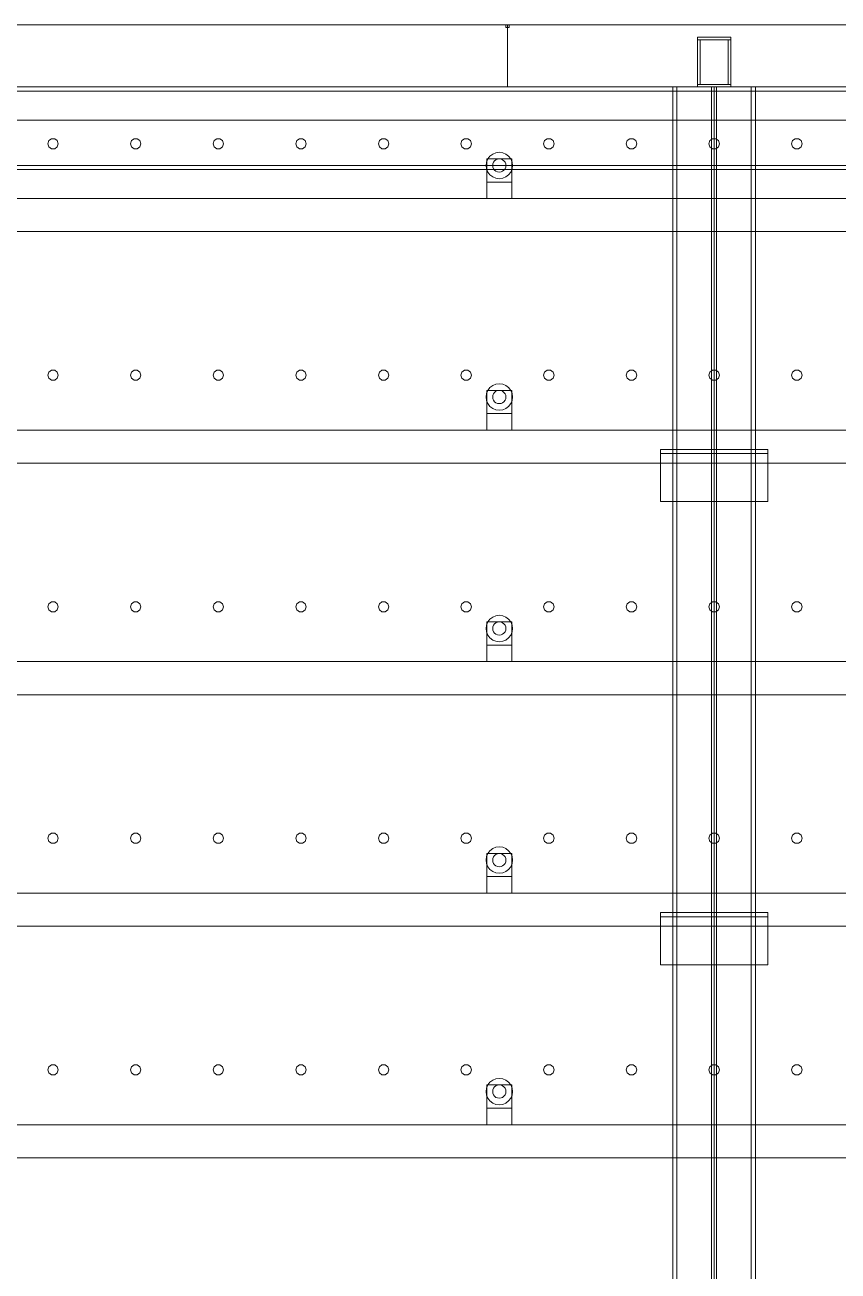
# Model space of a CAD drawing. Header units: millimetres. Extents: x -1970 to 59977, y -50268 to 6837.
# Drawn here: x 47005 to 47989, y 1493 to 3000 of the extents above; entities that cross this region are included whole.
import ezdxf

# ---------------------------------------------------------------- set-up
doc = ezdxf.new("R2010")
doc.units = ezdxf.units.MM
doc.layers.add('lateral_secador', color=7, linetype='Continuous', lineweight=0)

msp = doc.modelspace()

# ---------------------------------------------------------------- linework, layer by layer
at = {"layer": 'lateral_secador'}
for p, q in [((46589.253, 3000), (47589.253, 3000)), ((47587.253, 3000), (47591.253, 3000)), ((47587.253, 3000), (47587.253, 2997)), ((47589.253, 2925), (47589.253, 3000)), ((47589.253, 3000), (48589.253, 3000)), ((47591.253, 2997), (47591.253, 3000)), ((47587.253, 2997), (47591.253, 2997)), ((47819.253, 2985), (47859.253, 2985)), ((47819.253, 2985), (47819.253, 2982)), ((47859.253, 2982), (47859.253, 2985)), ((47819.253, 2982), (47859.253, 2982)), ((47819.253, 2982), (47822.253, 2982)), ((47819.253, 2982), (47819.253, 2928)), ((47822.253, 2928), (47822.253, 2982)), ((47856.253, 2982), (47859.253, 2982)), ((47856.253, 2982), (47856.253, 2928)), ((47859.253, 2928), (47859.253, 2982)), ((38839.253, 2925), (58839.253, 2925)), ((46589.253, 2925), (47589.253, 2925)), ((46839.253, 2925), (47839.253, 2925)), ((47589.253, 2925), (48589.253, 2925)), ((47789.253, 2925), (47889.253, 2925)), ((47789.253, 2925), (47789.253, 20)), ((47789.253, 2925), (47794.253, 2925)), ((47794.253, 20), (47794.253, 2925)), ((47819.253, 2928), (47859.253, 2928)), ((47819.253, 2928), (47819.253, 2925)), ((47819.253, 2928), (47822.253, 2928)), ((47819.253, 2925), (47859.253, 2925)), ((47836.253, 2925), (47842.253, 2925)), ((47836.253, 2925), (47836.253, 60)), ((47839.253, 0), (47839.253, 2925)), ((47839.253, 2925), (48614.253, 2925)), ((47842.253, 60), (47842.253, 2925)), ((47856.253, 2928), (47859.253, 2928)), ((47859.253, 2925), (47859.253, 2928)), ((47884.253, 2925), (47889.253, 2925)), ((47884.253, 2925), (47884.253, 20)), ((47889.253, 20), (47889.253, 2925)), ((38839.253, 2920), (58839.253, 2920)), ((38839.253, 2885), (58839.253, 2885)), ((47034.116, 2860.082), (47032.903, 2856.35)), ((47032.903, 2856.35), (47034.116, 2852.618)), ((47037.291, 2862.389), (47034.116, 2860.082)), ((47034.116, 2852.618), (47037.291, 2850.311)), ((47041.215, 2862.389), (47037.291, 2862.389)), ((47037.291, 2850.311), (47041.215, 2850.311)), ((47044.39, 2860.082), (47041.215, 2862.389)), ((47041.215, 2850.311), (47044.39, 2852.618)), ((47045.603, 2856.35), (47044.39, 2860.082)), ((47044.39, 2852.618), (47045.603, 2856.35)), ((47134.116, 2860.082), (47132.903, 2856.35)), ((47132.903, 2856.35), (47134.116, 2852.618)), ((47137.291, 2862.389), (47134.116, 2860.082)), ((47134.116, 2852.618), (47137.291, 2850.311)), ((47141.215, 2862.389), (47137.291, 2862.389)), ((47137.291, 2850.311), (47141.215, 2850.311)), ((47144.39, 2860.082), (47141.215, 2862.389)), ((47141.215, 2850.311), (47144.39, 2852.618)), ((47145.603, 2856.35), (47144.39, 2860.082)), ((47144.39, 2852.618), (47145.603, 2856.35)), ((47234.116, 2860.082), (47232.903, 2856.35)), ((47232.903, 2856.35), (47234.116, 2852.618)), ((47237.291, 2862.389), (47234.116, 2860.082)), ((47234.116, 2852.618), (47237.291, 2850.311)), ((47241.215, 2862.389), (47237.291, 2862.389)), ((47237.291, 2850.311), (47241.215, 2850.311)), ((47244.39, 2860.082), (47241.215, 2862.389)), ((47241.215, 2850.311), (47244.39, 2852.618)), ((47245.603, 2856.35), (47244.39, 2860.082)), ((47244.39, 2852.618), (47245.603, 2856.35)), ((47334.116, 2860.082), (47332.903, 2856.35)), ((47332.903, 2856.35), (47334.116, 2852.618)), ((47337.291, 2862.389), (47334.116, 2860.082)), ((47334.116, 2852.618), (47337.291, 2850.311)), ((47341.215, 2862.389), (47337.291, 2862.389)), ((47337.291, 2850.311), (47341.215, 2850.311)), ((47344.39, 2860.082), (47341.215, 2862.389)), ((47341.215, 2850.311), (47344.39, 2852.618)), ((47345.603, 2856.35), (47344.39, 2860.082)), ((47344.39, 2852.618), (47345.603, 2856.35)), ((47434.116, 2860.082), (47432.903, 2856.35)), ((47432.903, 2856.35), (47434.116, 2852.618)), ((47437.291, 2862.389), (47434.116, 2860.082)), ((47434.116, 2852.618), (47437.291, 2850.311)), ((47441.215, 2862.389), (47437.291, 2862.389)), ((47437.291, 2850.311), (47441.215, 2850.311)), ((47444.39, 2860.082), (47441.215, 2862.389)), ((47441.215, 2850.311), (47444.39, 2852.618)), ((47445.603, 2856.35), (47444.39, 2860.082)), ((47444.39, 2852.618), (47445.603, 2856.35)), ((47534.116, 2860.082), (47532.903, 2856.35)), ((47532.903, 2856.35), (47534.116, 2852.618)), ((47537.291, 2862.389), (47534.116, 2860.082)), ((47534.116, 2852.618), (47537.291, 2850.311)), ((47541.215, 2862.389), (47537.291, 2862.389)), ((47537.291, 2850.311), (47541.215, 2850.311)), ((47544.39, 2860.082), (47541.215, 2862.389)), ((47541.215, 2850.311), (47544.39, 2852.618)), ((47545.603, 2856.35), (47544.39, 2860.082)), ((47544.39, 2852.618), (47545.603, 2856.35)), ((47634.116, 2860.082), (47632.903, 2856.35)), ((47632.903, 2856.35), (47634.116, 2852.618)), ((47637.291, 2862.389), (47634.116, 2860.082)), ((47634.116, 2852.618), (47637.291, 2850.311)), ((47641.215, 2862.389), (47637.291, 2862.389)), ((47637.291, 2850.311), (47641.215, 2850.311)), ((47644.39, 2860.082), (47641.215, 2862.389)), ((47641.215, 2850.311), (47644.39, 2852.618)), ((47645.603, 2856.35), (47644.39, 2860.082)), ((47644.39, 2852.618), (47645.603, 2856.35)), ((47734.116, 2860.082), (47732.903, 2856.35)), ((47732.903, 2856.35), (47734.116, 2852.618)), ((47737.291, 2862.389), (47734.116, 2860.082)), ((47734.116, 2852.618), (47737.291, 2850.311)), ((47741.215, 2862.389), (47737.291, 2862.389)), ((47737.291, 2850.311), (47741.215, 2850.311)), ((47744.39, 2860.082), (47741.215, 2862.389)), ((47741.215, 2850.311), (47744.39, 2852.618)), ((47745.603, 2856.35), (47744.39, 2860.082)), ((47744.39, 2852.618), (47745.603, 2856.35)), ((47834.116, 2860.082), (47832.903, 2856.35)), ((47832.903, 2856.35), (47834.116, 2852.618)), ((47837.291, 2862.389), (47834.116, 2860.082)), ((47834.116, 2852.618), (47837.291, 2850.311)), ((47841.215, 2862.389), (47837.291, 2862.389)), ((47837.291, 2850.311), (47841.215, 2850.311)), ((47844.39, 2860.082), (47841.215, 2862.389)), ((47841.215, 2850.311), (47844.39, 2852.618)), ((47845.603, 2856.35), (47844.39, 2860.082)), ((47844.39, 2852.618), (47845.603, 2856.35)), ((47934.116, 2860.082), (47932.903, 2856.35)), ((47932.903, 2856.35), (47934.116, 2852.618)), ((47937.291, 2862.389), (47934.116, 2860.082)), ((47934.116, 2852.618), (47937.291, 2850.311)), ((47941.215, 2862.389), (47937.291, 2862.389)), ((47937.291, 2850.311), (47941.215, 2850.311)), ((47944.39, 2860.082), (47941.215, 2862.389)), ((47941.215, 2850.311), (47944.39, 2852.618)), ((47945.603, 2856.35), (47944.39, 2860.082)), ((47944.39, 2852.618), (47945.603, 2856.35)), ((47563.798, 2834.141), (47563.253, 2830)), ((47565.397, 2838), (47563.798, 2834.141)), ((47564.253, 2838), (47594.253, 2838)), ((47564.253, 2838), (47564.253, 2810)), ((47567.939, 2841.314), (47565.397, 2838)), ((47571.253, 2843.856), (47567.939, 2841.314)), ((47575.112, 2845.455), (47571.253, 2843.856)), ((47572.325, 2834), (47571.526, 2832.071)), ((47573.596, 2835.657), (47572.325, 2834)), ((47575.253, 2836.928), (47573.596, 2835.657)), ((47579.253, 2846), (47575.112, 2845.455)), ((47577.182, 2837.727), (47575.253, 2836.928)), ((47579.253, 2838), (47577.182, 2837.727)), ((47583.394, 2845.455), (47579.253, 2846)), ((47581.324, 2837.727), (47579.253, 2838)), ((47583.253, 2836.928), (47581.324, 2837.727)), ((47584.91, 2835.657), (47583.253, 2836.928)), ((47587.253, 2843.856), (47583.394, 2845.455)), ((47586.181, 2834), (47584.91, 2835.657)), ((47586.98, 2832.071), (47586.181, 2834)), ((47590.567, 2841.314), (47587.253, 2843.856)), ((47593.109, 2838), (47590.567, 2841.314)), ((47594.708, 2834.141), (47593.109, 2838)), ((47594.253, 2810), (47594.253, 2838)), ((47595.253, 2830), (47594.708, 2834.141)), ((38839.253, 2830), (58839.253, 2830)), ((38839.253, 2825), (58839.253, 2825)), ((47563.253, 2830), (47563.798, 2825.859)), ((47563.798, 2825.859), (47565.397, 2822)), ((47565.397, 2822), (47567.939, 2818.686)), ((47567.939, 2818.686), (47571.253, 2816.144)), ((47571.526, 2832.071), (47571.253, 2830)), ((47571.253, 2830), (47571.526, 2827.929)), ((47571.526, 2827.929), (47572.325, 2826)), ((47572.325, 2826), (47573.596, 2824.343)), ((47573.596, 2824.343), (47575.253, 2823.072)), ((47575.253, 2823.072), (47577.182, 2822.273)), ((47577.182, 2822.273), (47579.253, 2822)), ((47579.253, 2822), (47581.324, 2822.273)), ((47581.324, 2822.273), (47583.253, 2823.072)), ((47583.253, 2823.072), (47584.91, 2824.343)), ((47584.91, 2824.343), (47586.181, 2826)), ((47586.181, 2826), (47586.98, 2827.929)), ((47587.253, 2830), (47586.98, 2832.071)), ((47586.98, 2827.929), (47587.253, 2830)), ((47587.253, 2816.144), (47590.567, 2818.686)), ((47590.567, 2818.686), (47593.109, 2822)), ((47593.109, 2822), (47594.708, 2825.859)), ((47594.708, 2825.859), (47595.253, 2830)), ((47564.253, 2810), (47594.253, 2810)), ((47564.253, 2810), (47564.253, 2790)), ((47571.253, 2816.144), (47575.112, 2814.545)), ((47575.112, 2814.545), (47579.253, 2814)), ((47579.253, 2814), (47583.394, 2814.545)), ((47583.394, 2814.545), (47587.253, 2816.144)), ((47594.253, 2790), (47594.253, 2810)), ((39189.253, 2790), (58489.253, 2790)), ((47564.253, 2790), (47594.253, 2790)), ((39189.253, 2750), (58489.253, 2750)), ((47034.116, 2580.082), (47032.903, 2576.35)), ((47037.291, 2582.389), (47034.116, 2580.082)), ((47041.215, 2582.389), (47037.291, 2582.389)), ((47044.39, 2580.082), (47041.215, 2582.389)), ((47045.603, 2576.35), (47044.39, 2580.082)), ((47134.116, 2580.082), (47132.903, 2576.35)), ((47137.291, 2582.389), (47134.116, 2580.082)), ((47141.215, 2582.389), (47137.291, 2582.389)), ((47144.39, 2580.082), (47141.215, 2582.389)), ((47145.603, 2576.35), (47144.39, 2580.082)), ((47234.116, 2580.082), (47232.903, 2576.35)), ((47237.291, 2582.389), (47234.116, 2580.082)), ((47241.215, 2582.389), (47237.291, 2582.389)), ((47244.39, 2580.082), (47241.215, 2582.389)), ((47245.603, 2576.35), (47244.39, 2580.082)), ((47334.116, 2580.082), (47332.903, 2576.35)), ((47337.291, 2582.389), (47334.116, 2580.082)), ((47341.215, 2582.389), (47337.291, 2582.389)), ((47344.39, 2580.082), (47341.215, 2582.389)), ((47345.603, 2576.35), (47344.39, 2580.082)), ((47434.116, 2580.082), (47432.903, 2576.35)), ((47437.291, 2582.389), (47434.116, 2580.082)), ((47441.215, 2582.389), (47437.291, 2582.389)), ((47444.39, 2580.082), (47441.215, 2582.389)), ((47445.603, 2576.35), (47444.39, 2580.082)), ((47534.116, 2580.082), (47532.903, 2576.35)), ((47537.291, 2582.389), (47534.116, 2580.082)), ((47541.215, 2582.389), (47537.291, 2582.389)), ((47544.39, 2580.082), (47541.215, 2582.389)), ((47545.603, 2576.35), (47544.39, 2580.082)), ((47634.116, 2580.082), (47632.903, 2576.35)), ((47637.291, 2582.389), (47634.116, 2580.082)), ((47641.215, 2582.389), (47637.291, 2582.389)), ((47644.39, 2580.082), (47641.215, 2582.389)), ((47645.603, 2576.35), (47644.39, 2580.082)), ((47734.116, 2580.082), (47732.903, 2576.35)), ((47737.291, 2582.389), (47734.116, 2580.082)), ((47741.215, 2582.389), (47737.291, 2582.389)), ((47744.39, 2580.082), (47741.215, 2582.389)), ((47745.603, 2576.35), (47744.39, 2580.082)), ((47834.116, 2580.082), (47832.903, 2576.35)), ((47837.291, 2582.389), (47834.116, 2580.082)), ((47841.215, 2582.389), (47837.291, 2582.389)), ((47844.39, 2580.082), (47841.215, 2582.389)), ((47845.603, 2576.35), (47844.39, 2580.082)), ((47934.116, 2580.082), (47932.903, 2576.35)), ((47937.291, 2582.389), (47934.116, 2580.082)), ((47941.215, 2582.389), (47937.291, 2582.389)), ((47944.39, 2580.082), (47941.215, 2582.389)), ((47945.603, 2576.35), (47944.39, 2580.082)), ((47032.903, 2576.35), (47034.116, 2572.618)), ((47034.116, 2572.618), (47037.291, 2570.311)), ((47037.291, 2570.311), (47041.215, 2570.311)), ((47041.215, 2570.311), (47044.39, 2572.618)), ((47044.39, 2572.618), (47045.603, 2576.35)), ((47132.903, 2576.35), (47134.116, 2572.618)), ((47134.116, 2572.618), (47137.291, 2570.311)), ((47137.291, 2570.311), (47141.215, 2570.311)), ((47141.215, 2570.311), (47144.39, 2572.618)), ((47144.39, 2572.618), (47145.603, 2576.35)), ((47232.903, 2576.35), (47234.116, 2572.618)), ((47234.116, 2572.618), (47237.291, 2570.311)), ((47237.291, 2570.311), (47241.215, 2570.311)), ((47241.215, 2570.311), (47244.39, 2572.618)), ((47244.39, 2572.618), (47245.603, 2576.35)), ((47332.903, 2576.35), (47334.116, 2572.618)), ((47334.116, 2572.618), (47337.291, 2570.311)), ((47337.291, 2570.311), (47341.215, 2570.311)), ((47341.215, 2570.311), (47344.39, 2572.618)), ((47344.39, 2572.618), (47345.603, 2576.35)), ((47432.903, 2576.35), (47434.116, 2572.618)), ((47434.116, 2572.618), (47437.291, 2570.311)), ((47437.291, 2570.311), (47441.215, 2570.311)), ((47441.215, 2570.311), (47444.39, 2572.618)), ((47444.39, 2572.618), (47445.603, 2576.35)), ((47532.903, 2576.35), (47534.116, 2572.618)), ((47534.116, 2572.618), (47537.291, 2570.311)), ((47537.291, 2570.311), (47541.215, 2570.311)), ((47541.215, 2570.311), (47544.39, 2572.618)), ((47544.39, 2572.618), (47545.603, 2576.35)), ((47571.253, 2563.856), (47567.939, 2561.314)), ((47575.112, 2565.455), (47571.253, 2563.856)), ((47579.253, 2566), (47575.112, 2565.455)), ((47583.394, 2565.455), (47579.253, 2566)), ((47587.253, 2563.856), (47583.394, 2565.455)), ((47590.567, 2561.314), (47587.253, 2563.856)), ((47632.903, 2576.35), (47634.116, 2572.618)), ((47634.116, 2572.618), (47637.291, 2570.311)), ((47637.291, 2570.311), (47641.215, 2570.311)), ((47641.215, 2570.311), (47644.39, 2572.618)), ((47644.39, 2572.618), (47645.603, 2576.35)), ((47732.903, 2576.35), (47734.116, 2572.618)), ((47734.116, 2572.618), (47737.291, 2570.311)), ((47737.291, 2570.311), (47741.215, 2570.311)), ((47741.215, 2570.311), (47744.39, 2572.618)), ((47744.39, 2572.618), (47745.603, 2576.35)), ((47832.903, 2576.35), (47834.116, 2572.618)), ((47834.116, 2572.618), (47837.291, 2570.311)), ((47837.291, 2570.311), (47841.215, 2570.311)), ((47841.215, 2570.311), (47844.39, 2572.618)), ((47844.39, 2572.618), (47845.603, 2576.35)), ((47932.903, 2576.35), (47934.116, 2572.618)), ((47934.116, 2572.618), (47937.291, 2570.311)), ((47937.291, 2570.311), (47941.215, 2570.311)), ((47941.215, 2570.311), (47944.39, 2572.618)), ((47944.39, 2572.618), (47945.603, 2576.35)), ((47563.798, 2554.141), (47563.253, 2550)), ((47563.253, 2550), (47563.798, 2545.859)), ((47565.397, 2558), (47563.798, 2554.141)), ((47564.253, 2558), (47594.253, 2558)), ((47564.253, 2558), (47564.253, 2530)), ((47567.939, 2561.314), (47565.397, 2558)), ((47571.526, 2552.071), (47571.253, 2550)), ((47571.253, 2550), (47571.526, 2547.929)), ((47572.325, 2554), (47571.526, 2552.071)), ((47571.526, 2547.929), (47572.325, 2546)), ((47573.596, 2555.657), (47572.325, 2554)), ((47575.253, 2556.928), (47573.596, 2555.657)), ((47577.182, 2557.727), (47575.253, 2556.928)), ((47579.253, 2558), (47577.182, 2557.727)), ((47581.324, 2557.727), (47579.253, 2558)), ((47583.253, 2556.928), (47581.324, 2557.727)), ((47584.91, 2555.657), (47583.253, 2556.928)), ((47586.181, 2554), (47584.91, 2555.657)), ((47586.98, 2552.071), (47586.181, 2554)), ((47586.181, 2546), (47586.98, 2547.929)), ((47587.253, 2550), (47586.98, 2552.071)), ((47586.98, 2547.929), (47587.253, 2550)), ((47593.109, 2558), (47590.567, 2561.314)), ((47594.708, 2554.141), (47593.109, 2558)), ((47594.253, 2530), (47594.253, 2558)), ((47595.253, 2550), (47594.708, 2554.141)), ((47594.708, 2545.859), (47595.253, 2550)), ((47563.798, 2545.859), (47565.397, 2542)), ((47565.397, 2542), (47567.939, 2538.686)), ((47567.939, 2538.686), (47571.253, 2536.144)), ((47571.253, 2536.144), (47575.112, 2534.545)), ((47572.325, 2546), (47573.596, 2544.343)), ((47573.596, 2544.343), (47575.253, 2543.072)), ((47575.112, 2534.545), (47579.253, 2534)), ((47575.253, 2543.072), (47577.182, 2542.273)), ((47577.182, 2542.273), (47579.253, 2542)), ((47579.253, 2542), (47581.324, 2542.273)), ((47579.253, 2534), (47583.394, 2534.545)), ((47581.324, 2542.273), (47583.253, 2543.072)), ((47583.253, 2543.072), (47584.91, 2544.343)), ((47583.394, 2534.545), (47587.253, 2536.144)), ((47584.91, 2544.343), (47586.181, 2546)), ((47587.253, 2536.144), (47590.567, 2538.686)), ((47590.567, 2538.686), (47593.109, 2542)), ((47593.109, 2542), (47594.708, 2545.859)), ((47564.253, 2530), (47594.253, 2530)), ((47564.253, 2530), (47564.253, 2510)), ((47594.253, 2510), (47594.253, 2530)), ((39189.253, 2510), (58489.253, 2510)), ((47564.253, 2510), (47594.253, 2510)), ((47774.253, 2486.5), (47904.253, 2486.5)), ((47774.253, 2486.5), (47774.253, 2423.5)), ((47774.253, 2486.5), (47774.253, 2481.5)), ((47774.253, 2481.5), (47904.253, 2481.5)), ((47904.253, 2423.5), (47904.253, 2486.5)), ((47904.253, 2481.5), (47904.253, 2486.5)), ((39189.253, 2470), (58489.253, 2470)), ((47774.253, 2423.5), (47904.253, 2423.5)), ((47034.116, 2300.082), (47032.903, 2296.35)), ((47032.903, 2296.35), (47034.116, 2292.618)), ((47037.291, 2302.389), (47034.116, 2300.082)), ((47034.116, 2292.618), (47037.291, 2290.311)), ((47041.215, 2302.389), (47037.291, 2302.389)), ((47044.39, 2300.082), (47041.215, 2302.389)), ((47041.215, 2290.311), (47044.39, 2292.618)), ((47045.603, 2296.35), (47044.39, 2300.082)), ((47044.39, 2292.618), (47045.603, 2296.35)), ((47134.116, 2300.082), (47132.903, 2296.35)), ((47132.903, 2296.35), (47134.116, 2292.618)), ((47137.291, 2302.389), (47134.116, 2300.082)), ((47134.116, 2292.618), (47137.291, 2290.311)), ((47141.215, 2302.389), (47137.291, 2302.389)), ((47144.39, 2300.082), (47141.215, 2302.389)), ((47141.215, 2290.311), (47144.39, 2292.618)), ((47145.603, 2296.35), (47144.39, 2300.082)), ((47144.39, 2292.618), (47145.603, 2296.35)), ((47234.116, 2300.082), (47232.903, 2296.35)), ((47232.903, 2296.35), (47234.116, 2292.618)), ((47237.291, 2302.389), (47234.116, 2300.082)), ((47234.116, 2292.618), (47237.291, 2290.311)), ((47241.215, 2302.389), (47237.291, 2302.389)), ((47244.39, 2300.082), (47241.215, 2302.389)), ((47241.215, 2290.311), (47244.39, 2292.618)), ((47245.603, 2296.35), (47244.39, 2300.082)), ((47244.39, 2292.618), (47245.603, 2296.35)), ((47334.116, 2300.082), (47332.903, 2296.35)), ((47332.903, 2296.35), (47334.116, 2292.618)), ((47337.291, 2302.389), (47334.116, 2300.082)), ((47334.116, 2292.618), (47337.291, 2290.311)), ((47341.215, 2302.389), (47337.291, 2302.389)), ((47344.39, 2300.082), (47341.215, 2302.389)), ((47341.215, 2290.311), (47344.39, 2292.618)), ((47345.603, 2296.35), (47344.39, 2300.082)), ((47344.39, 2292.618), (47345.603, 2296.35)), ((47434.116, 2300.082), (47432.903, 2296.35)), ((47432.903, 2296.35), (47434.116, 2292.618)), ((47437.291, 2302.389), (47434.116, 2300.082)), ((47434.116, 2292.618), (47437.291, 2290.311)), ((47441.215, 2302.389), (47437.291, 2302.389)), ((47444.39, 2300.082), (47441.215, 2302.389)), ((47441.215, 2290.311), (47444.39, 2292.618)), ((47445.603, 2296.35), (47444.39, 2300.082)), ((47444.39, 2292.618), (47445.603, 2296.35)), ((47534.116, 2300.082), (47532.903, 2296.35)), ((47532.903, 2296.35), (47534.116, 2292.618)), ((47537.291, 2302.389), (47534.116, 2300.082)), ((47534.116, 2292.618), (47537.291, 2290.311)), ((47541.215, 2302.389), (47537.291, 2302.389)), ((47544.39, 2300.082), (47541.215, 2302.389)), ((47541.215, 2290.311), (47544.39, 2292.618)), ((47545.603, 2296.35), (47544.39, 2300.082)), ((47544.39, 2292.618), (47545.603, 2296.35)), ((47634.116, 2300.082), (47632.903, 2296.35)), ((47632.903, 2296.35), (47634.116, 2292.618)), ((47637.291, 2302.389), (47634.116, 2300.082)), ((47634.116, 2292.618), (47637.291, 2290.311)), ((47641.215, 2302.389), (47637.291, 2302.389)), ((47644.39, 2300.082), (47641.215, 2302.389)), ((47641.215, 2290.311), (47644.39, 2292.618)), ((47645.603, 2296.35), (47644.39, 2300.082)), ((47644.39, 2292.618), (47645.603, 2296.35)), ((47734.116, 2300.082), (47732.903, 2296.35)), ((47732.903, 2296.35), (47734.116, 2292.618)), ((47737.291, 2302.389), (47734.116, 2300.082)), ((47734.116, 2292.618), (47737.291, 2290.311)), ((47741.215, 2302.389), (47737.291, 2302.389)), ((47744.39, 2300.082), (47741.215, 2302.389)), ((47741.215, 2290.311), (47744.39, 2292.618)), ((47745.603, 2296.35), (47744.39, 2300.082)), ((47744.39, 2292.618), (47745.603, 2296.35)), ((47834.116, 2300.082), (47832.903, 2296.35)), ((47832.903, 2296.35), (47834.116, 2292.618)), ((47837.291, 2302.389), (47834.116, 2300.082)), ((47834.116, 2292.618), (47837.291, 2290.311)), ((47841.215, 2302.389), (47837.291, 2302.389)), ((47844.39, 2300.082), (47841.215, 2302.389)), ((47841.215, 2290.311), (47844.39, 2292.618)), ((47845.603, 2296.35), (47844.39, 2300.082)), ((47844.39, 2292.618), (47845.603, 2296.35)), ((47934.116, 2300.082), (47932.903, 2296.35)), ((47932.903, 2296.35), (47934.116, 2292.618)), ((47937.291, 2302.389), (47934.116, 2300.082)), ((47934.116, 2292.618), (47937.291, 2290.311)), ((47941.215, 2302.389), (47937.291, 2302.389)), ((47944.39, 2300.082), (47941.215, 2302.389)), ((47941.215, 2290.311), (47944.39, 2292.618)), ((47945.603, 2296.35), (47944.39, 2300.082)), ((47944.39, 2292.618), (47945.603, 2296.35)), ((47037.291, 2290.311), (47041.215, 2290.311)), ((47137.291, 2290.311), (47141.215, 2290.311)), ((47237.291, 2290.311), (47241.215, 2290.311)), ((47337.291, 2290.311), (47341.215, 2290.311)), ((47437.291, 2290.311), (47441.215, 2290.311)), ((47537.291, 2290.311), (47541.215, 2290.311)), ((47565.397, 2278), (47563.798, 2274.141)), ((47564.253, 2278), (47594.253, 2278)), ((47564.253, 2278), (47564.253, 2250)), ((47567.939, 2281.314), (47565.397, 2278)), ((47571.253, 2283.856), (47567.939, 2281.314)), ((47575.112, 2285.455), (47571.253, 2283.856)), ((47573.596, 2275.657), (47572.325, 2274)), ((47575.253, 2276.928), (47573.596, 2275.657)), ((47579.253, 2286), (47575.112, 2285.455)), ((47577.182, 2277.727), (47575.253, 2276.928)), ((47579.253, 2278), (47577.182, 2277.727)), ((47583.394, 2285.455), (47579.253, 2286)), ((47581.324, 2277.727), (47579.253, 2278)), ((47583.253, 2276.928), (47581.324, 2277.727)), ((47584.91, 2275.657), (47583.253, 2276.928)), ((47587.253, 2283.856), (47583.394, 2285.455)), ((47586.181, 2274), (47584.91, 2275.657)), ((47590.567, 2281.314), (47587.253, 2283.856)), ((47593.109, 2278), (47590.567, 2281.314)), ((47594.708, 2274.141), (47593.109, 2278)), ((47594.253, 2250), (47594.253, 2278)), ((47637.291, 2290.311), (47641.215, 2290.311)), ((47737.291, 2290.311), (47741.215, 2290.311)), ((47837.291, 2290.311), (47841.215, 2290.311)), ((47937.291, 2290.311), (47941.215, 2290.311)), ((47563.798, 2274.141), (47563.253, 2270)), ((47563.253, 2270), (47563.798, 2265.859)), ((47563.798, 2265.859), (47565.397, 2262)), ((47565.397, 2262), (47567.939, 2258.686)), ((47571.526, 2272.071), (47571.253, 2270)), ((47571.253, 2270), (47571.526, 2267.929)), ((47572.325, 2274), (47571.526, 2272.071)), ((47571.526, 2267.929), (47572.325, 2266)), ((47572.325, 2266), (47573.596, 2264.343)), ((47573.596, 2264.343), (47575.253, 2263.072)), ((47575.253, 2263.072), (47577.182, 2262.273)), ((47577.182, 2262.273), (47579.253, 2262)), ((47579.253, 2262), (47581.324, 2262.273)), ((47581.324, 2262.273), (47583.253, 2263.072)), ((47583.253, 2263.072), (47584.91, 2264.343)), ((47584.91, 2264.343), (47586.181, 2266)), ((47586.98, 2272.071), (47586.181, 2274)), ((47586.181, 2266), (47586.98, 2267.929)), ((47587.253, 2270), (47586.98, 2272.071)), ((47586.98, 2267.929), (47587.253, 2270)), ((47590.567, 2258.686), (47593.109, 2262)), ((47593.109, 2262), (47594.708, 2265.859)), ((47595.253, 2270), (47594.708, 2274.141)), ((47594.708, 2265.859), (47595.253, 2270)), ((47564.253, 2250), (47594.253, 2250)), ((47564.253, 2250), (47564.253, 2230)), ((47567.939, 2258.686), (47571.253, 2256.144)), ((47571.253, 2256.144), (47575.112, 2254.545)), ((47575.112, 2254.545), (47579.253, 2254)), ((47579.253, 2254), (47583.394, 2254.545)), ((47583.394, 2254.545), (47587.253, 2256.144)), ((47587.253, 2256.144), (47590.567, 2258.686)), ((47594.253, 2230), (47594.253, 2250)), ((39189.253, 2230), (58489.253, 2230)), ((47564.253, 2230), (47594.253, 2230)), ((39189.253, 2190), (58489.253, 2190)), ((47034.116, 2020.082), (47032.903, 2016.35)), ((47037.291, 2022.389), (47034.116, 2020.082)), ((47041.215, 2022.389), (47037.291, 2022.389)), ((47044.39, 2020.082), (47041.215, 2022.389)), ((47045.603, 2016.35), (47044.39, 2020.082)), ((47134.116, 2020.082), (47132.903, 2016.35)), ((47137.291, 2022.389), (47134.116, 2020.082)), ((47141.215, 2022.389), (47137.291, 2022.389)), ((47144.39, 2020.082), (47141.215, 2022.389)), ((47145.603, 2016.35), (47144.39, 2020.082)), ((47234.116, 2020.082), (47232.903, 2016.35)), ((47237.291, 2022.389), (47234.116, 2020.082)), ((47241.215, 2022.389), (47237.291, 2022.389)), ((47244.39, 2020.082), (47241.215, 2022.389)), ((47245.603, 2016.35), (47244.39, 2020.082)), ((47334.116, 2020.082), (47332.903, 2016.35)), ((47337.291, 2022.389), (47334.116, 2020.082)), ((47341.215, 2022.389), (47337.291, 2022.389)), ((47344.39, 2020.082), (47341.215, 2022.389)), ((47345.603, 2016.35), (47344.39, 2020.082)), ((47434.116, 2020.082), (47432.903, 2016.35)), ((47437.291, 2022.389), (47434.116, 2020.082)), ((47441.215, 2022.389), (47437.291, 2022.389)), ((47444.39, 2020.082), (47441.215, 2022.389)), ((47445.603, 2016.35), (47444.39, 2020.082)), ((47534.116, 2020.082), (47532.903, 2016.35)), ((47537.291, 2022.389), (47534.116, 2020.082)), ((47541.215, 2022.389), (47537.291, 2022.389)), ((47544.39, 2020.082), (47541.215, 2022.389)), ((47545.603, 2016.35), (47544.39, 2020.082)), ((47634.116, 2020.082), (47632.903, 2016.35)), ((47637.291, 2022.389), (47634.116, 2020.082)), ((47641.215, 2022.389), (47637.291, 2022.389)), ((47644.39, 2020.082), (47641.215, 2022.389)), ((47645.603, 2016.35), (47644.39, 2020.082)), ((47734.116, 2020.082), (47732.903, 2016.35)), ((47737.291, 2022.389), (47734.116, 2020.082)), ((47741.215, 2022.389), (47737.291, 2022.389)), ((47744.39, 2020.082), (47741.215, 2022.389)), ((47745.603, 2016.35), (47744.39, 2020.082)), ((47834.116, 2020.082), (47832.903, 2016.35)), ((47837.291, 2022.389), (47834.116, 2020.082)), ((47841.215, 2022.389), (47837.291, 2022.389)), ((47844.39, 2020.082), (47841.215, 2022.389)), ((47845.603, 2016.35), (47844.39, 2020.082)), ((47934.116, 2020.082), (47932.903, 2016.35)), ((47937.291, 2022.389), (47934.116, 2020.082)), ((47941.215, 2022.389), (47937.291, 2022.389)), ((47944.39, 2020.082), (47941.215, 2022.389)), ((47945.603, 2016.35), (47944.39, 2020.082)), ((47032.903, 2016.35), (47034.116, 2012.618)), ((47034.116, 2012.618), (47037.291, 2010.311)), ((47037.291, 2010.311), (47041.215, 2010.311)), ((47041.215, 2010.311), (47044.39, 2012.618)), ((47044.39, 2012.618), (47045.603, 2016.35)), ((47132.903, 2016.35), (47134.116, 2012.618)), ((47134.116, 2012.618), (47137.291, 2010.311)), ((47137.291, 2010.311), (47141.215, 2010.311)), ((47141.215, 2010.311), (47144.39, 2012.618)), ((47144.39, 2012.618), (47145.603, 2016.35)), ((47232.903, 2016.35), (47234.116, 2012.618)), ((47234.116, 2012.618), (47237.291, 2010.311)), ((47237.291, 2010.311), (47241.215, 2010.311)), ((47241.215, 2010.311), (47244.39, 2012.618)), ((47244.39, 2012.618), (47245.603, 2016.35)), ((47332.903, 2016.35), (47334.116, 2012.618)), ((47334.116, 2012.618), (47337.291, 2010.311)), ((47337.291, 2010.311), (47341.215, 2010.311)), ((47341.215, 2010.311), (47344.39, 2012.618)), ((47344.39, 2012.618), (47345.603, 2016.35)), ((47432.903, 2016.35), (47434.116, 2012.618)), ((47434.116, 2012.618), (47437.291, 2010.311)), ((47437.291, 2010.311), (47441.215, 2010.311)), ((47441.215, 2010.311), (47444.39, 2012.618)), ((47444.39, 2012.618), (47445.603, 2016.35)), ((47532.903, 2016.35), (47534.116, 2012.618)), ((47534.116, 2012.618), (47537.291, 2010.311)), ((47537.291, 2010.311), (47541.215, 2010.311)), ((47541.215, 2010.311), (47544.39, 2012.618)), ((47544.39, 2012.618), (47545.603, 2016.35)), ((47575.112, 2005.455), (47571.253, 2003.856)), ((47579.253, 2006), (47575.112, 2005.455)), ((47583.394, 2005.455), (47579.253, 2006)), ((47587.253, 2003.856), (47583.394, 2005.455)), ((47632.903, 2016.35), (47634.116, 2012.618)), ((47634.116, 2012.618), (47637.291, 2010.311)), ((47637.291, 2010.311), (47641.215, 2010.311)), ((47641.215, 2010.311), (47644.39, 2012.618)), ((47644.39, 2012.618), (47645.603, 2016.35)), ((47732.903, 2016.35), (47734.116, 2012.618)), ((47734.116, 2012.618), (47737.291, 2010.311)), ((47737.291, 2010.311), (47741.215, 2010.311)), ((47741.215, 2010.311), (47744.39, 2012.618)), ((47744.39, 2012.618), (47745.603, 2016.35)), ((47832.903, 2016.35), (47834.116, 2012.618)), ((47834.116, 2012.618), (47837.291, 2010.311)), ((47837.291, 2010.311), (47841.215, 2010.311)), ((47841.215, 2010.311), (47844.39, 2012.618)), ((47844.39, 2012.618), (47845.603, 2016.35)), ((47932.903, 2016.35), (47934.116, 2012.618)), ((47934.116, 2012.618), (47937.291, 2010.311)), ((47937.291, 2010.311), (47941.215, 2010.311)), ((47941.215, 2010.311), (47944.39, 2012.618)), ((47944.39, 2012.618), (47945.603, 2016.35)), ((47563.798, 1994.141), (47563.253, 1990)), ((47563.253, 1990), (47563.798, 1985.859)), ((47565.397, 1998), (47563.798, 1994.141)), ((47564.253, 1998), (47594.253, 1998)), ((47564.253, 1998), (47564.253, 1970)), ((47567.939, 2001.314), (47565.397, 1998)), ((47571.253, 2003.856), (47567.939, 2001.314)), ((47571.526, 1992.071), (47571.253, 1990)), ((47571.253, 1990), (47571.526, 1987.929)), ((47572.325, 1994), (47571.526, 1992.071)), ((47573.596, 1995.657), (47572.325, 1994)), ((47575.253, 1996.928), (47573.596, 1995.657)), ((47577.182, 1997.727), (47575.253, 1996.928)), ((47579.253, 1998), (47577.182, 1997.727)), ((47581.324, 1997.727), (47579.253, 1998)), ((47583.253, 1996.928), (47581.324, 1997.727)), ((47584.91, 1995.657), (47583.253, 1996.928)), ((47586.181, 1994), (47584.91, 1995.657)), ((47586.98, 1992.071), (47586.181, 1994)), ((47587.253, 1990), (47586.98, 1992.071)), ((47586.98, 1987.929), (47587.253, 1990)), ((47590.567, 2001.314), (47587.253, 2003.856)), ((47593.109, 1998), (47590.567, 2001.314)), ((47594.708, 1994.141), (47593.109, 1998)), ((47594.253, 1970), (47594.253, 1998)), ((47595.253, 1990), (47594.708, 1994.141)), ((47594.708, 1985.859), (47595.253, 1990)), ((47563.798, 1985.859), (47565.397, 1982)), ((47565.397, 1982), (47567.939, 1978.686)), ((47567.939, 1978.686), (47571.253, 1976.144)), ((47571.253, 1976.144), (47575.112, 1974.545)), ((47571.526, 1987.929), (47572.325, 1986)), ((47572.325, 1986), (47573.596, 1984.343)), ((47573.596, 1984.343), (47575.253, 1983.072)), ((47575.112, 1974.545), (47579.253, 1974)), ((47575.253, 1983.072), (47577.182, 1982.273)), ((47577.182, 1982.273), (47579.253, 1982)), ((47579.253, 1982), (47581.324, 1982.273)), ((47579.253, 1974), (47583.394, 1974.545)), ((47581.324, 1982.273), (47583.253, 1983.072)), ((47583.253, 1983.072), (47584.91, 1984.343)), ((47583.394, 1974.545), (47587.253, 1976.144)), ((47584.91, 1984.343), (47586.181, 1986)), ((47586.181, 1986), (47586.98, 1987.929)), ((47587.253, 1976.144), (47590.567, 1978.686)), ((47590.567, 1978.686), (47593.109, 1982)), ((47593.109, 1982), (47594.708, 1985.859)), ((47564.253, 1970), (47594.253, 1970)), ((47564.253, 1970), (47564.253, 1950)), ((47594.253, 1950), (47594.253, 1970)), ((39189.253, 1950), (58489.253, 1950)), ((47564.253, 1950), (47594.253, 1950)), ((47774.253, 1926.5), (47904.253, 1926.5)), ((47774.253, 1926.5), (47774.253, 1863.5)), ((47774.253, 1926.5), (47774.253, 1921.5)), ((47774.253, 1921.5), (47904.253, 1921.5)), ((47904.253, 1863.5), (47904.253, 1926.5)), ((47904.253, 1921.5), (47904.253, 1926.5)), ((39189.253, 1910), (58489.253, 1910)), ((47774.253, 1863.5), (47904.253, 1863.5)), ((47034.116, 1740.082), (47032.903, 1736.35)), ((47032.903, 1736.35), (47034.116, 1732.618)), ((47037.291, 1742.389), (47034.116, 1740.082)), ((47041.215, 1742.389), (47037.291, 1742.389)), ((47044.39, 1740.082), (47041.215, 1742.389)), ((47045.603, 1736.35), (47044.39, 1740.082)), ((47044.39, 1732.618), (47045.603, 1736.35)), ((47134.116, 1740.082), (47132.903, 1736.35)), ((47132.903, 1736.35), (47134.116, 1732.618)), ((47137.291, 1742.389), (47134.116, 1740.082)), ((47141.215, 1742.389), (47137.291, 1742.389)), ((47144.39, 1740.082), (47141.215, 1742.389)), ((47145.603, 1736.35), (47144.39, 1740.082)), ((47144.39, 1732.618), (47145.603, 1736.35)), ((47234.116, 1740.082), (47232.903, 1736.35)), ((47232.903, 1736.35), (47234.116, 1732.618)), ((47237.291, 1742.389), (47234.116, 1740.082)), ((47241.215, 1742.389), (47237.291, 1742.389)), ((47244.39, 1740.082), (47241.215, 1742.389)), ((47245.603, 1736.35), (47244.39, 1740.082)), ((47244.39, 1732.618), (47245.603, 1736.35)), ((47334.116, 1740.082), (47332.903, 1736.35)), ((47332.903, 1736.35), (47334.116, 1732.618)), ((47337.291, 1742.389), (47334.116, 1740.082)), ((47341.215, 1742.389), (47337.291, 1742.389)), ((47344.39, 1740.082), (47341.215, 1742.389)), ((47345.603, 1736.35), (47344.39, 1740.082)), ((47344.39, 1732.618), (47345.603, 1736.35)), ((47434.116, 1740.082), (47432.903, 1736.35)), ((47432.903, 1736.35), (47434.116, 1732.618)), ((47437.291, 1742.389), (47434.116, 1740.082)), ((47441.215, 1742.389), (47437.291, 1742.389)), ((47444.39, 1740.082), (47441.215, 1742.389)), ((47445.603, 1736.35), (47444.39, 1740.082)), ((47444.39, 1732.618), (47445.603, 1736.35)), ((47534.116, 1740.082), (47532.903, 1736.35)), ((47532.903, 1736.35), (47534.116, 1732.618)), ((47537.291, 1742.389), (47534.116, 1740.082)), ((47541.215, 1742.389), (47537.291, 1742.389)), ((47544.39, 1740.082), (47541.215, 1742.389)), ((47545.603, 1736.35), (47544.39, 1740.082)), ((47544.39, 1732.618), (47545.603, 1736.35)), ((47634.116, 1740.082), (47632.903, 1736.35)), ((47632.903, 1736.35), (47634.116, 1732.618)), ((47637.291, 1742.389), (47634.116, 1740.082)), ((47641.215, 1742.389), (47637.291, 1742.389)), ((47644.39, 1740.082), (47641.215, 1742.389)), ((47645.603, 1736.35), (47644.39, 1740.082)), ((47644.39, 1732.618), (47645.603, 1736.35)), ((47734.116, 1740.082), (47732.903, 1736.35)), ((47732.903, 1736.35), (47734.116, 1732.618)), ((47737.291, 1742.389), (47734.116, 1740.082)), ((47741.215, 1742.389), (47737.291, 1742.389)), ((47744.39, 1740.082), (47741.215, 1742.389)), ((47745.603, 1736.35), (47744.39, 1740.082)), ((47744.39, 1732.618), (47745.603, 1736.35)), ((47834.116, 1740.082), (47832.903, 1736.35)), ((47832.903, 1736.35), (47834.116, 1732.618)), ((47837.291, 1742.389), (47834.116, 1740.082)), ((47841.215, 1742.389), (47837.291, 1742.389)), ((47844.39, 1740.082), (47841.215, 1742.389)), ((47845.603, 1736.35), (47844.39, 1740.082)), ((47844.39, 1732.618), (47845.603, 1736.35)), ((47934.116, 1740.082), (47932.903, 1736.35)), ((47932.903, 1736.35), (47934.116, 1732.618)), ((47937.291, 1742.389), (47934.116, 1740.082)), ((47941.215, 1742.389), (47937.291, 1742.389)), ((47944.39, 1740.082), (47941.215, 1742.389)), ((47945.603, 1736.35), (47944.39, 1740.082)), ((47944.39, 1732.618), (47945.603, 1736.35)), ((47034.116, 1732.618), (47037.291, 1730.311)), ((47037.291, 1730.311), (47041.215, 1730.311)), ((47041.215, 1730.311), (47044.39, 1732.618)), ((47134.116, 1732.618), (47137.291, 1730.311)), ((47137.291, 1730.311), (47141.215, 1730.311)), ((47141.215, 1730.311), (47144.39, 1732.618)), ((47234.116, 1732.618), (47237.291, 1730.311)), ((47237.291, 1730.311), (47241.215, 1730.311)), ((47241.215, 1730.311), (47244.39, 1732.618)), ((47334.116, 1732.618), (47337.291, 1730.311)), ((47337.291, 1730.311), (47341.215, 1730.311)), ((47341.215, 1730.311), (47344.39, 1732.618)), ((47434.116, 1732.618), (47437.291, 1730.311)), ((47437.291, 1730.311), (47441.215, 1730.311)), ((47441.215, 1730.311), (47444.39, 1732.618)), ((47534.116, 1732.618), (47537.291, 1730.311)), ((47537.291, 1730.311), (47541.215, 1730.311)), ((47541.215, 1730.311), (47544.39, 1732.618)), ((47567.939, 1721.314), (47565.397, 1718)), ((47571.253, 1723.856), (47567.939, 1721.314)), ((47575.112, 1725.455), (47571.253, 1723.856)), ((47579.253, 1726), (47575.112, 1725.455)), ((47583.394, 1725.455), (47579.253, 1726)), ((47587.253, 1723.856), (47583.394, 1725.455)), ((47590.567, 1721.314), (47587.253, 1723.856)), ((47593.109, 1718), (47590.567, 1721.314)), ((47634.116, 1732.618), (47637.291, 1730.311)), ((47637.291, 1730.311), (47641.215, 1730.311)), ((47641.215, 1730.311), (47644.39, 1732.618)), ((47734.116, 1732.618), (47737.291, 1730.311)), ((47737.291, 1730.311), (47741.215, 1730.311)), ((47741.215, 1730.311), (47744.39, 1732.618)), ((47834.116, 1732.618), (47837.291, 1730.311)), ((47837.291, 1730.311), (47841.215, 1730.311)), ((47841.215, 1730.311), (47844.39, 1732.618)), ((47934.116, 1732.618), (47937.291, 1730.311)), ((47937.291, 1730.311), (47941.215, 1730.311)), ((47941.215, 1730.311), (47944.39, 1732.618)), ((47563.798, 1714.141), (47563.253, 1710)), ((47563.253, 1710), (47563.798, 1705.859)), ((47565.397, 1718), (47563.798, 1714.141)), ((47563.798, 1705.859), (47565.397, 1702)), ((47564.253, 1718), (47594.253, 1718)), ((47564.253, 1718), (47564.253, 1690)), ((47571.526, 1712.071), (47571.253, 1710)), ((47571.253, 1710), (47571.526, 1707.929)), ((47572.325, 1714), (47571.526, 1712.071)), ((47571.526, 1707.929), (47572.325, 1706)), ((47573.596, 1715.657), (47572.325, 1714)), ((47572.325, 1706), (47573.596, 1704.343)), ((47575.253, 1716.928), (47573.596, 1715.657)), ((47573.596, 1704.343), (47575.253, 1703.072)), ((47577.182, 1717.727), (47575.253, 1716.928)), ((47575.253, 1703.072), (47577.182, 1702.273)), ((47579.253, 1718), (47577.182, 1717.727)), ((47581.324, 1717.727), (47579.253, 1718)), ((47583.253, 1716.928), (47581.324, 1717.727)), ((47581.324, 1702.273), (47583.253, 1703.072)), ((47584.91, 1715.657), (47583.253, 1716.928)), ((47583.253, 1703.072), (47584.91, 1704.343)), ((47586.181, 1714), (47584.91, 1715.657)), ((47584.91, 1704.343), (47586.181, 1706)), ((47586.98, 1712.071), (47586.181, 1714)), ((47586.181, 1706), (47586.98, 1707.929)), ((47587.253, 1710), (47586.98, 1712.071)), ((47586.98, 1707.929), (47587.253, 1710)), ((47594.708, 1714.141), (47593.109, 1718)), ((47593.109, 1702), (47594.708, 1705.859)), ((47594.253, 1690), (47594.253, 1718)), ((47595.253, 1710), (47594.708, 1714.141)), ((47594.708, 1705.859), (47595.253, 1710)), ((47564.253, 1690), (47594.253, 1690)), ((47564.253, 1690), (47564.253, 1670)), ((47565.397, 1702), (47567.939, 1698.686)), ((47567.939, 1698.686), (47571.253, 1696.144)), ((47571.253, 1696.144), (47575.112, 1694.545)), ((47575.112, 1694.545), (47579.253, 1694)), ((47577.182, 1702.273), (47579.253, 1702)), ((47579.253, 1702), (47581.324, 1702.273)), ((47579.253, 1694), (47583.394, 1694.545)), ((47583.394, 1694.545), (47587.253, 1696.144)), ((47587.253, 1696.144), (47590.567, 1698.686)), ((47590.567, 1698.686), (47593.109, 1702)), ((47594.253, 1670), (47594.253, 1690)), ((39189.253, 1670), (58489.253, 1670)), ((47564.253, 1670), (47594.253, 1670)), ((39189.253, 1630), (58489.253, 1630))]:
    msp.add_line(p, q, dxfattribs=at)

doc.saveas('drawing.dxf')
